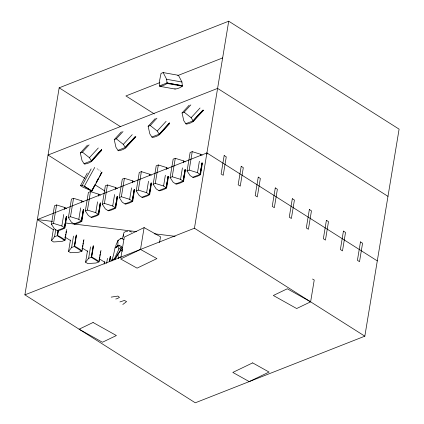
<?xml version="1.0" encoding="UTF-8"?>
<svg xmlns="http://www.w3.org/2000/svg" width="424" height="424" viewBox="0 0 424 424"><rect width="100%" height="100%" fill="white"/><g stroke="black" fill="none" stroke-linecap="round" stroke-linejoin="round"><path stroke-width="0.64" d="M116.33 247.399L117.893 245.793L117.946 240.488L121.1 238.203L123.951 239.698M122.26 249.323L122.245 249.709L120.48 251.066L120.602 249.741L122.292 247.701L120.904 246.153L117.893 245.793M131.207 232.241L131.223 231.78L129.421 231.181M115.63 247.6L115.969 245.183L117.946 240.488L118.497 240.424M24.899 294.855L59.169 87.826L228.722 21.2L399.101 129.145L364.831 336.174L195.279 402.8L24.899 294.855L194.446 228.229L364.831 336.174M66.796 216.478L64.898 227.927L64.549 227.714L57.118 230.561L54.447 228.859L51.431 224.217L54.484 205.773L56.588 204.956L64.898 207.537L66.499 208.555M51.431 224.217L53.535 223.4L56.588 204.956M64.819 239.12L64.612 240.392L61.936 241.431L53.615 241.961L51.516 240.62L53.413 229.172M51.516 240.62L54.558 236.73L55.719 229.734M54.558 236.73L57.235 235.691L58.077 230.603M57.304 235.733L58.157 230.571M57.314 235.659L57.622 235.537L58.464 230.449M64.448 227.709L66.361 216.261L64.448 227.709L61.846 225.981L63.743 214.533M64.581 209.445L64.898 207.537M64.596 227.736L66.462 216.272M65.031 237.848L65.243 236.576M68.386 217.554L70.49 216.738L78.8 219.319L81.472 221.021L74.073 223.899L71.407 222.197L68.386 217.554L71.439 199.11L73.543 198.294L81.853 200.875L83.454 201.893M64.543 240.344L64.914 239.083M65.126 237.811L65.333 236.539M65.545 235.267L65.757 233.995M65.969 232.723L66.176 231.451M64.702 240.355L64.999 240.238L66.785 229.426M70.49 216.738L73.543 198.294M83.931 239.587L82.033 251.035L78.97 252.227L70.654 252.752L68.555 251.416L70.453 239.968M68.555 251.416L71.598 247.526L73.49 236.078M76.145 235.638L74.348 246.535L76.135 235.712M78.8 219.319L80.698 207.871M81.641 202.147L81.853 200.875M74.354 246.45L74.661 246.333L76.553 234.885M83.751 209.816L81.858 221.264L81.45 221.042L83.316 209.594M81.45 221.042L83.364 209.573M81.551 221.068L83.311 210.246M100.705 203.154L98.813 214.602L98.474 214.396L91.028 217.236L88.362 215.535L85.341 210.892L88.399 192.448L90.503 191.632L98.808 194.213L100.409 195.231M85.341 210.892L87.445 210.076L90.503 191.632M82.06 249.243L82.267 247.971M82.479 246.699L82.691 245.427M82.897 244.155L83.109 242.883M83.321 241.611L83.533 240.339M100.97 250.383L99.073 261.831L96.01 263.023L87.694 263.548L85.595 262.212L87.487 250.764M100.318 202.911L98.373 214.38L95.755 212.657L97.547 201.845M98.495 196.121L98.808 194.213M85.595 262.212L88.632 258.322L90.529 246.874M100.271 202.932L98.373 214.38M88.632 258.322L91.314 257.278L93.259 245.819M91.383 257.32L93.259 245.846M98.506 214.406L100.265 203.584M91.393 257.246L91.701 257.13L93.487 246.318M117.66 196.492L115.768 207.94L115.413 207.728L107.982 210.574L105.316 208.868L102.301 204.23L105.353 185.786L107.458 184.97L115.763 187.551L117.368 188.569M102.301 204.23L104.405 203.414L107.458 184.97M98.988 260.67L99.2 259.398M99.412 258.126L99.624 256.854M99.831 255.582L100.043 254.31M100.255 253.038L100.467 251.766M117.278 196.248L115.328 207.718L112.71 205.995L114.607 194.547M115.45 189.459L115.763 187.551M104.108 264.099L104.527 261.555M117.21 196.275L115.328 207.718M115.46 207.744L117.31 196.28M106.62 263.389L107.463 258.301M119.255 197.568L121.359 196.752L129.665 199.333L132.336 201.034L124.942 203.907L122.271 202.206L119.255 197.568L122.308 179.124L124.412 178.308L132.717 180.884L134.323 181.907M109.403 261.714L110.245 256.626M109.482 261.762L110.325 256.594M109.79 261.56L110.632 256.472M121.359 196.752L124.412 178.308M129.665 199.333L131.562 187.88M132.405 182.792L132.717 180.884M120.872 257.675L124.274 237.127L144.112 227.598L160.526 236.778L159.567 242.554M134.164 189.613L132.256 201.061L132.723 201.278L134.615 189.83M132.283 201.056L134.233 189.586M132.415 201.082L134.265 189.618M151.188 182.919L149.237 194.393L141.897 197.245L139.226 195.543L136.21 190.906L139.263 172.462L141.367 171.641L149.677 174.222L151.278 175.244M136.21 190.906L138.314 190.09L141.367 171.641M151.569 183.168L149.677 194.616L146.619 192.666L148.517 181.218M149.465 175.494L149.677 174.222M151.119 182.951L149.29 194.393M149.37 194.42L151.114 183.592M140.503 249.429L156.912 258.608L137.074 268.143L120.66 258.963L140.503 249.429L144.112 227.598M153.165 184.244L155.269 183.422L163.579 186.004L166.245 187.705L158.852 190.583L156.18 188.881L153.165 184.244L156.218 165.8L158.322 164.978L166.632 167.559L168.233 168.582M155.269 183.422L158.322 164.978M163.579 186.004L165.365 175.192M166.314 169.468L166.632 167.559M168.529 176.506L166.632 187.954L166.182 187.737L168.063 176.289M166.182 187.737L168.143 176.257M166.325 187.758L168.174 176.289M185.484 169.844L183.587 181.292L183.2 181.069L175.806 183.921L173.135 182.219L170.119 177.582L173.172 159.138L175.276 158.316L183.587 160.897L185.187 161.92M170.119 177.582L172.224 176.76L175.276 158.316M183.279 181.096L185.113 169.627L183.184 181.069L180.534 179.341L182.426 167.893M183.269 162.805L183.587 160.897M183.126 181.075L185.018 169.627M187.074 170.92L189.178 170.098L197.489 172.679L200.154 174.381L192.761 177.258L190.09 175.557L187.074 170.92L190.127 152.476L192.231 151.654L200.541 154.235L202.142 155.258M189.178 170.098L192.231 151.654M197.489 172.679L199.381 161.231M200.329 155.507L200.541 154.235M202.439 163.182L200.541 174.63L200.107 174.407L201.972 162.964M200.107 174.407L202.052 162.933M200.239 174.434L202.068 162.964M194.446 228.229L228.722 21.2M310.617 301.83L287.297 288.781L273.337 295.491L296.657 308.539L310.617 301.83L314.232 279.994L312.525 279.04M116.807 246.477L115.037 247.902L113.431 255.391L111.931 260.076L114.189 259.287L118.916 249.105L121.174 246.927M122.504 238.659L123.978 232.49L125.743 231.504L127.762 231.186M123.13 236.454L123.649 234.79M113.992 259.976L114.342 258.884L112.09 259.673L111.592 260.733M121.19 247.706L120.098 250.748L114.549 259.748L114.189 259.287M84.143 163.622L84.344 164.104A26.622 19.006 42.5 0 0 88.335 163.123A26.622 19.006 42.5 0 0 91.738 161.242L101.527 150.562M111.841 261.067L112.689 259.371M102.12 172.102L91.923 191.044L82.585 186.995L80.486 185.664L87.286 173.034M80.486 185.664L82.192 185.532L91.155 168.885M84.302 186.295L94.738 167.422M92.459 189.157L91.674 190.959L95.405 184.08M92.861 188.643L91.626 190.938L84.243 186.258L82.192 185.532M93.481 187.498L94.096 186.348M96.879 181.181L98.426 178.313M100.276 174.868L101.516 172.573M96.025 182.929L98.803 177.762M99.423 176.617L101.585 172.6M114.708 259.647L117.172 255.338L120.045 251.437M118.052 150.297L125.35 147.467L123.31 144.367L116.335 138.807L114.236 139.623L115.922 147.229L118.259 150.78A26.622 19.006 42.5 0 0 122.245 149.794A26.622 19.006 42.5 0 0 125.647 147.918L135.881 136.751M120.448 239.004L121.1 238.203M80.322 152.947L82.426 152.137L89.4 157.691L91.441 160.791L84.053 163.653L82.012 160.553L80.322 152.947L87.445 145.183M82.426 152.137L89.098 144.854M89.4 157.691L98.299 147.981M101.654 149.661L91.361 160.823L91.738 161.242M91.436 160.828L101.712 149.693M91.505 160.887L101.739 149.72M114.236 139.623L121.354 131.859M116.335 138.807L123.013 131.53M123.31 144.367L132.208 134.657M135.139 136.788L125.271 147.499L125.647 147.918M125.345 147.504L135.177 136.857M125.414 147.563L135.203 136.883M169.531 123.045L159.239 134.175L151.872 137.005L149.831 133.905L148.146 126.299L155.263 118.529M148.146 126.299L150.25 125.483L156.922 118.201M151.967 136.968L152.168 137.456A26.622 19.006 42.5 0 0 156.154 136.47A26.622 19.006 42.5 0 0 159.557 134.594L157.219 131.043L166.118 121.333M169.494 122.976L159.27 134.191M159.323 134.238L169.558 123.071M159.557 134.594L169.346 123.914M185.876 123.644L186.078 124.131A26.622 19.006 42.5 0 0 190.069 123.145A26.622 19.006 42.5 0 0 193.466 121.264L193.18 120.867L185.781 123.681L183.74 120.58L182.055 112.975L189.173 105.205M182.055 112.975L184.159 112.159L190.832 104.876M202.958 110.139L193.121 120.845L191.129 117.718L200.033 108.009M193.106 120.845L202.921 110.166M193.233 120.909L203.011 110.219M193.466 121.264L203.7 110.102M159.747 85.749L159.716 86.311L175.022 89.04A26.622 18.508 -79.9 0 0 178.769 88.139A26.622 18.508 -79.9 0 0 182.394 86.183L181.938 82.012L178.451 75.302L163.145 72.573L161.046 73.389L159.254 82.139L159.689 85.812L167.029 82.929L166.627 79.283L163.145 72.573M125.032 203.875L125.324 204.156A26.622 13.393 9.4 0 0 129.41 202.964A26.622 13.393 9.4 0 0 132.723 201.278M115.037 247.902L117.676 246.137L119.997 245.215M122.812 304.474L126.569 301.596L124.423 300.457L119.902 301.93M118.413 257.94L120.575 256.96M159.832 82.616L125.923 95.941L154.325 113.934M177.709 75.589L222.722 57.903M53.562 229.834L37.36 219.568L206.912 152.947L377.291 260.893M71.598 247.526L74.274 246.482L81.583 251.141M117.247 246.121L118.349 245.756M115.768 299.01L117.443 298.57L119.483 297.325L117.867 296.084L111.199 297.118M37.36 219.568L52.454 221.407M65.577 223.003L136.454 231.615M154.172 233.772L175.17 236.322M166.627 79.283L181.938 82.012M182.304 85.69L166.95 82.956L167.088 83.454A26.622 18.508 -79.9 0 1 163.457 85.41A26.622 18.508 -79.9 0 1 159.716 86.311M167.019 82.982L182.347 85.765M167.088 83.454L182.394 86.183M172.224 176.76L180.534 179.341M138.314 190.09L146.619 192.666M104.405 203.414L112.71 205.995M87.445 210.076L95.755 212.657M53.535 223.4L61.846 225.981M98.607 261.926L91.314 257.278M387.976 196.349L217.597 88.404L48.045 155.03L84.911 178.387M59.169 87.826L120.617 126.755M94.971 184.758L105.025 191.129M65.291 237.265L70.32 240.45M82.611 248.236L87.636 251.421M99.37 258.857L104.956 262.398M175.875 183.963L176.193 184.17A26.622 13.393 9.4 0 0 180.274 182.977A26.622 13.393 9.4 0 0 183.587 181.292M141.966 197.287L142.279 197.494A26.622 13.393 9.4 0 0 146.365 196.301A26.622 13.393 9.4 0 0 149.677 194.616M108.056 210.617L108.369 210.818A26.622 13.393 9.4 0 0 112.455 209.626A26.622 13.393 9.4 0 0 115.768 207.94M91.102 217.279L91.414 217.48A26.622 13.393 9.4 0 0 95.501 216.288A26.622 13.393 9.4 0 0 98.813 214.602M74.147 223.941L74.46 224.142A26.622 13.393 9.4 0 0 78.546 222.95A26.622 13.393 9.4 0 0 81.858 221.264M57.235 235.691L64.612 240.392M192.841 177.312L193.148 177.508A26.622 13.393 9.4 0 0 197.229 176.315A26.622 13.393 9.4 0 0 200.541 174.63M57.203 230.608L57.505 230.804A26.622 13.393 9.4 0 0 61.586 229.612A26.622 13.393 9.4 0 0 64.898 227.927M184.159 112.159L191.129 117.718M150.25 125.483L157.219 131.043M158.921 190.625L159.239 190.832A26.622 13.393 9.4 0 0 163.32 189.639A26.622 13.393 9.4 0 0 166.632 187.954M114.342 258.884L114.703 259.345M117.676 246.137L118.916 249.105M121.974 250.118L122.324 251.331M117.824 253.78L118.391 258.667M174.98 88.637L175.022 89.04M206.912 152.947L206.917 154.267M91.923 191.044A26.622 2.798 28.3 0 0 88.526 188.807A26.622 2.798 28.3 0 0 84.54 186.364M98.723 169.87A26.622 2.798 28.3 0 1 99.031 170.061M100.504 171.015A26.622 2.798 28.3 0 1 100.785 171.201M97.123 168.869A26.622 2.798 28.3 0 1 97.451 169.07M64.999 240.238A26.622 13.393 9.4 0 0 61.697 237.737A26.622 13.393 9.4 0 0 57.622 235.537M82.033 251.035A26.622 13.393 9.4 0 0 78.737 248.533A26.622 13.393 9.4 0 0 74.661 246.333M99.073 261.831A26.622 13.393 9.4 0 0 95.771 259.329A26.622 13.393 9.4 0 0 91.701 257.13M224.169 155.534L221.116 173.978L223.215 175.313L226.268 156.869L224.169 155.534M241.208 166.33L238.156 184.774L240.254 186.109L243.307 167.666L241.208 166.33M258.248 177.121L255.195 195.57L257.294 196.906L260.347 178.462L258.248 177.121M275.282 187.917L272.229 206.361L274.328 207.702L277.381 189.258L275.282 187.917M292.322 198.713L289.269 217.157L291.368 218.493L294.42 200.048L292.322 198.713M309.361 209.509L306.308 227.953L308.407 229.289L311.46 210.845L309.361 209.509M326.401 220.3L323.348 238.744L325.447 240.085L328.499 221.641L326.401 220.3M343.435 231.096L340.382 249.54L342.481 250.881L345.534 232.432L343.435 231.096M360.474 241.892L357.421 260.336L359.52 261.672L362.573 243.228L360.474 241.892M93.068 322.489L79.108 329.199L102.433 342.248L116.393 335.538L93.068 322.489M252.651 362.886L232.813 372.42L249.227 381.6L269.065 372.065L252.651 362.886"/></g></svg>
